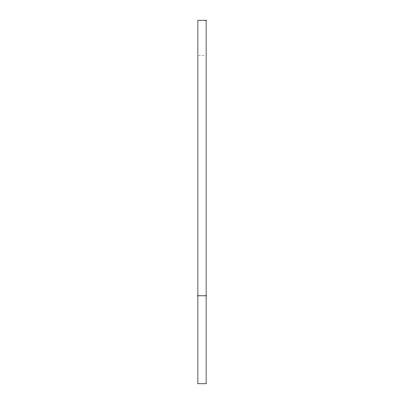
<?xml version="1.0" encoding="UTF-8"?>
<svg xmlns="http://www.w3.org/2000/svg" width="404" height="404" viewBox="0 0 404 404"><rect width="100%" height="100%" fill="white"/><g stroke="black" fill="none" stroke-linecap="round" stroke-linejoin="round"><path stroke-width="0.3" stroke-dasharray="2.02 1.52" d="M198.48 55.388L205.52 55.388"/><path stroke-width="0.61" d="M197.894 295.834L206.106 295.834M206.106 20.2L197.894 20.2L197.894 383.8L206.106 383.8L206.106 20.2"/></g></svg>
